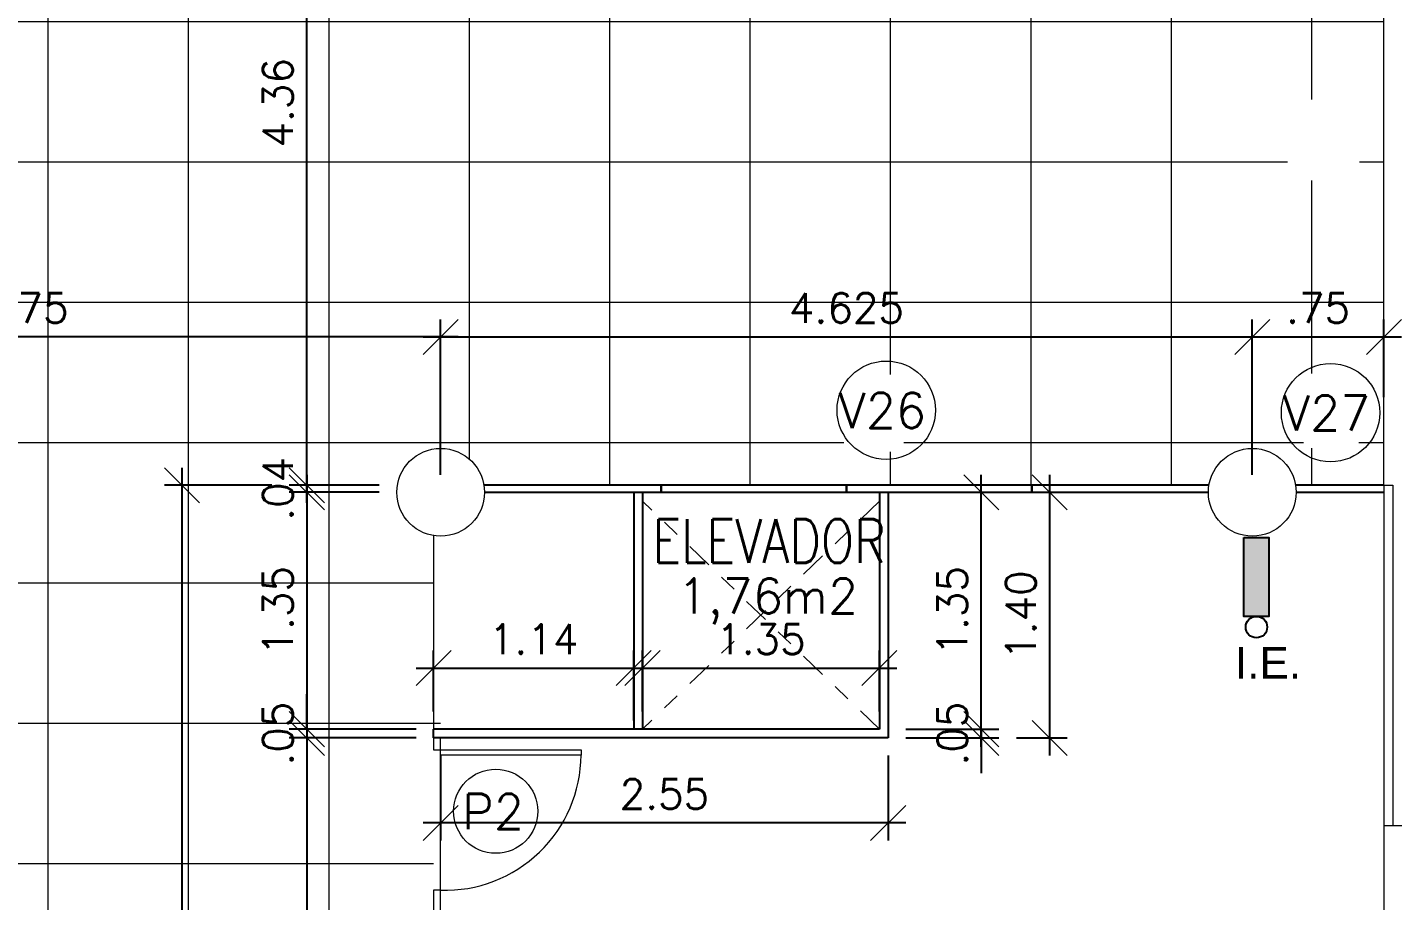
# Model space of a CAD drawing. Header units: millimetres. Extents: x 521 to 1055, y 261 to 520.
# Drawn here: x 593.54 to 601.32, y 482.99 to 487.97 of the extents above; entities that cross this region are included whole.
import ezdxf
from ezdxf.enums import TextEntityAlignment as Align

# ---------------------------------------------------------------- set-up
doc = ezdxf.new("R2010")
doc.units = ezdxf.units.MM
doc.linetypes.add('CONTINU', pattern=[0])
doc.linetypes.add('DASHDOT', pattern=[1, 0.5, -0.25, 0, -0.25])
doc.layers.add('0.1', color=8, linetype='Continuous', lineweight=13)
doc.layers.add('ppci', color=8, linetype='Continuous')
doc.styles.add('ROMANS', font='romans')
doc.styles.get("Standard").update_dxf_attribs({"font": 'romans.shx'})
doc.styles.add('STYLE1', font='sanss___.ttf')
doc.dimstyles.new('Fares Eng - 50', dxfattribs={"dimscale": 2, "dimtxt": 0.085, "dimasz": 0.1, "dimexe": 0.05, "dimexo": 0.05, "dimgap": 0.04, "dimtad": 1, "dimzin": 4, "dimdsep": 46, "dimtxsty": 'ROMANS', "dimblk1": 'OBLIQUE', "dimblk2": 'OBLIQUE', "dimsah": 1, "dimcen": 0.05, "dimdle": 0.05, "dimclrd": 8, "dimclre": 8, "dimclrt": 8, "dimaunit": 1, "dimadec": 0, "dimazin": 0, "dimtfac": 1, "dimtix": 1, "dimtmove": 2, "dimatfit": 0, "dimldrblk": 'OPEN90', "dimfxl": 1, "dimtolj": 1, "dimtzin": 0, "dimarcsym": 0})
pattern_1 = [(0, (-0.73825, 0), (0, 0.8), []), (90, (-0.73825, 0), (-0.8, 5e-17), [])]

# ---------------------------------------------------------------- blocks, each defined once
blk = doc.blocks.new('_OBLIQUE')
at = {"color": 0, "linetype": 'ByBlock'}
blk.add_line((-0.5, -0.5), (0.5, 0.5), dxfattribs=at)
blk = doc.blocks.new('*D2799')
at = {"layer": '0.1', "color": 8, "linetype": 'CONTINU', "lineweight": -2, "transparency": 16777216}
for p, q in [((595.8983, 485.4169), (595.8983, 486.3027)), ((600.5233, 485.4169), (600.5233, 486.3027)), ((595.7983, 486.2027), (600.6233, 486.2027))]:
    blk.add_line(p, q, dxfattribs=at)
at = {"layer": 'DEFPOINTS', "color": 0, "linetype": 'CONTINU', "lineweight": -2, "transparency": 16777216}
for p in [(600.5233, 486.2027), (595.8983, 485.3169), (600.5233, 485.3169)]:
    blk.add_point(p, dxfattribs=at)
at = {"layer": '0.1', "color": 8, "linetype": 'CONTINU', "lineweight": -2, "transparency": 16777216, "xscale": 0.2, "yscale": 0.2, "zscale": 0.2, "rotation": 180}
blk.add_blockref('_OBLIQUE', (595.8983, 486.2027), dxfattribs=at)
at = {"layer": '0.1', "color": 8, "linetype": 'CONTINU', "lineweight": -2, "transparency": 16777216, "xscale": 0.2, "yscale": 0.2, "zscale": 0.2}
blk.add_blockref('_OBLIQUE', (600.5233, 486.2027), dxfattribs=at)
at = {"layer": '0.1', "color": 8, "linetype": 'CONTINU', "transparency": 16777216, "insert": (598.2108, 486.3677), "char_height": 0.17, "attachment_point": 5, "style": 'ROMANS'}
blk.add_mtext('\\A1;4.625', dxfattribs=at)
blk = doc.blocks.new('_Open90')
at = {"color": 0, "linetype": 'ByBlock', "lineweight": -2}
for p, q in [((-0.5, 0.5), (0, 0)), ((0, 0), (-1, 0)), ((0, 0), (-0.5, -0.5))]:
    blk.add_line(p, q, dxfattribs=at)
blk = doc.blocks.new('*D2800')
at = {"layer": '0.1', "color": 8, "linetype": 'CONTINU', "lineweight": -2, "transparency": 16777216}
for p, q in [((591.1483, 485.4169), (591.1483, 486.3027)), ((595.8983, 485.4169), (595.8983, 486.3027)), ((595.9983, 486.2027), (591.0483, 486.2027))]:
    blk.add_line(p, q, dxfattribs=at)
at = {"layer": 'DEFPOINTS', "color": 0, "linetype": 'CONTINU', "lineweight": -2, "transparency": 16777216}
for p in [(591.1483, 486.2027), (591.1483, 485.3169), (595.8983, 485.3169)]:
    blk.add_point(p, dxfattribs=at)
at = {"layer": '0.1', "color": 8, "linetype": 'CONTINU', "lineweight": -2, "transparency": 16777216, "xscale": 0.2, "yscale": 0.2, "zscale": 0.2, "rotation": 180}
blk.add_blockref('_OBLIQUE', (591.1483, 486.2027), dxfattribs=at)
at = {"layer": '0.1', "color": 8, "linetype": 'CONTINU', "lineweight": -2, "transparency": 16777216, "xscale": 0.2, "yscale": 0.2, "zscale": 0.2}
blk.add_blockref('_OBLIQUE', (595.8983, 486.2027), dxfattribs=at)
at = {"layer": '0.1', "color": 8, "linetype": 'CONTINU', "transparency": 16777216, "insert": (593.5233, 486.3677), "char_height": 0.17, "attachment_point": 5, "style": 'ROMANS'}
blk.add_mtext('\\A1;4.75', dxfattribs=at)
blk = doc.blocks.new('*D2803')
at = {"layer": '0.1', "color": 8, "linetype": 'CONTINU', "lineweight": -2, "transparency": 16777216}
for p, q in [((600.5233, 485.8598), (600.5233, 486.3027)), ((601.2733, 485.8598), (601.2733, 486.3027)), ((600.4233, 486.2027), (601.3733, 486.2027))]:
    blk.add_line(p, q, dxfattribs=at)
at = {"layer": 'DEFPOINTS', "color": 0, "linetype": 'CONTINU', "lineweight": -2, "transparency": 16777216}
for p in [(601.2733, 486.2027), (600.5233, 485.7598), (601.2733, 485.7598)]:
    blk.add_point(p, dxfattribs=at)
at = {"layer": '0.1', "color": 8, "linetype": 'CONTINU', "lineweight": -2, "transparency": 16777216, "xscale": 0.2, "yscale": 0.2, "zscale": 0.2, "rotation": 180}
blk.add_blockref('_OBLIQUE', (600.5233, 486.2027), dxfattribs=at)
at = {"layer": '0.1', "color": 8, "linetype": 'CONTINU', "lineweight": -2, "transparency": 16777216, "xscale": 0.2, "yscale": 0.2, "zscale": 0.2}
blk.add_blockref('_OBLIQUE', (601.2733, 486.2027), dxfattribs=at)
at = {"layer": '0.1', "color": 8, "linetype": 'CONTINU', "transparency": 16777216, "insert": (600.8983, 486.3677), "char_height": 0.17, "attachment_point": 5, "style": 'ROMANS'}
blk.add_mtext('\\A1;.75', dxfattribs=at)
blk = doc.blocks.new('*D2897')
at = {"layer": '0.1', "color": 8, "linetype": 'CONTINU', "lineweight": -2, "transparency": 16777216}
for p, q in [((595.1358, 485.4169), (595.1358, 483.8669)), ((595.5483, 485.3169), (595.0358, 485.3169)), ((595.5483, 483.9669), (595.0358, 483.9669))]:
    blk.add_line(p, q, dxfattribs=at)
at = {"layer": 'DEFPOINTS', "color": 0, "linetype": 'CONTINU', "lineweight": -2, "transparency": 16777216}
for p in [(595.6483, 485.3169), (595.1358, 483.9669), (595.6483, 483.9669)]:
    blk.add_point(p, dxfattribs=at)
at = {"layer": '0.1', "color": 8, "linetype": 'CONTINU', "lineweight": -2, "transparency": 16777216, "xscale": 0.2, "yscale": 0.2, "zscale": 0.2}
for p, rotation in [((595.1358, 485.3169), 90), ((595.1358, 483.9669), 270)]:
    blk.add_blockref('_OBLIQUE', p, dxfattribs=dict(at, rotation=rotation))
at = {"layer": '0.1', "color": 8, "linetype": 'CONTINU', "transparency": 16777216, "insert": (594.9708, 484.6419), "char_height": 0.17, "attachment_point": 5, "rotation": 90, "style": 'ROMANS'}
blk.add_mtext('\\A1;1.35', dxfattribs=at)
blk = doc.blocks.new('*D2611')
at = {"layer": '0.1', "color": 8, "linetype": 'CONTINU', "lineweight": -2, "transparency": 16777216}
for p, q in [((595.1358, 485.3569), (595.1358, 485.5569)), ((595.5483, 485.3569), (595.0358, 485.3569)), ((595.1358, 485.3169), (595.1358, 485.3569)), ((595.5483, 485.3169), (595.0358, 485.3169)), ((595.1358, 485.3169), (595.1358, 485.1169))]:
    blk.add_line(p, q, dxfattribs=at)
at = {"layer": 'DEFPOINTS', "color": 0, "linetype": 'CONTINU', "lineweight": -2, "transparency": 16777216}
for p in [(595.1358, 485.3569), (595.6483, 485.3569), (595.6483, 485.3169)]:
    blk.add_point(p, dxfattribs=at)
at = {"layer": '0.1', "color": 8, "linetype": 'CONTINU', "lineweight": -2, "transparency": 16777216, "xscale": 0.2, "yscale": 0.2, "zscale": 0.2}
for p, rotation in [((595.1358, 485.3569), 270), ((595.1358, 485.3169), 90)]:
    blk.add_blockref('_OBLIQUE', p, dxfattribs=dict(at, rotation=rotation))
at = {"layer": '0.1', "color": 8, "linetype": 'CONTINU', "transparency": 16777216, "insert": (594.9708, 485.3369), "char_height": 0.17, "attachment_point": 5, "rotation": 90, "style": 'ROMANS'}
blk.add_mtext('\\A1;.04', dxfattribs=at)
blk = doc.blocks.new('*D2898')
at = {"layer": '0.1', "color": 8, "linetype": 'CONTINU', "lineweight": -2, "transparency": 16777216}
for p, q in [((595.1358, 485.2569), (595.1358, 489.8169)), ((595.5483, 489.7169), (595.0358, 489.7169)), ((595.5483, 485.3569), (595.0358, 485.3569))]:
    blk.add_line(p, q, dxfattribs=at)
at = {"layer": 'DEFPOINTS', "color": 0, "linetype": 'CONTINU', "lineweight": -2, "transparency": 16777216}
for p in [(595.1358, 489.7169), (595.6483, 489.7169), (595.6483, 485.3569)]:
    blk.add_point(p, dxfattribs=at)
at = {"layer": '0.1', "color": 8, "linetype": 'CONTINU', "lineweight": -2, "transparency": 16777216, "xscale": 0.2, "yscale": 0.2, "zscale": 0.2}
for p, rotation in [((595.1358, 489.7169), 90), ((595.1358, 485.3569), 270)]:
    blk.add_blockref('_OBLIQUE', p, dxfattribs=dict(at, rotation=rotation))
at = {"layer": '0.1', "color": 8, "linetype": 'CONTINU', "transparency": 16777216, "insert": (594.9708, 487.5369), "char_height": 0.17, "attachment_point": 5, "rotation": 90, "style": 'ROMANS'}
blk.add_mtext('\\A1;4.36', dxfattribs=at)
blk = doc.blocks.new('*D2899')
at = {"layer": '0.1', "color": 8, "linetype": 'CONTINU', "lineweight": -2, "transparency": 16777216}
for p, q in [((595.1358, 483.9669), (595.1358, 484.1669)), ((595.7583, 483.9669), (595.0358, 483.9669)), ((595.1358, 483.9669), (595.1358, 483.9169)), ((595.7583, 483.9169), (595.0358, 483.9169)), ((595.1358, 483.9169), (595.1358, 483.7169))]:
    blk.add_line(p, q, dxfattribs=at)
at = {"layer": 'DEFPOINTS', "color": 0, "linetype": 'CONTINU', "lineweight": -2, "transparency": 16777216}
for p in [(595.8583, 483.9669), (595.1358, 483.9169), (595.8583, 483.9169)]:
    blk.add_point(p, dxfattribs=at)
at = {"layer": '0.1', "color": 8, "linetype": 'CONTINU', "lineweight": -2, "transparency": 16777216, "xscale": 0.2, "yscale": 0.2, "zscale": 0.2}
for p, rotation in [((595.1358, 483.9669), 270), ((595.1358, 483.9169), 90)]:
    blk.add_blockref('_OBLIQUE', p, dxfattribs=dict(at, rotation=rotation))
at = {"layer": '0.1', "color": 8, "linetype": 'CONTINU', "transparency": 16777216, "insert": (594.9708, 483.9419), "char_height": 0.17, "attachment_point": 5, "rotation": 90, "style": 'ROMANS'}
blk.add_mtext('\\A1;.05', dxfattribs=at)
blk = doc.blocks.new('*D2612')
at = {"layer": '0.1', "color": 8, "linetype": 'CONTINU', "lineweight": -2, "transparency": 16777216}
for p, q in [((595.1358, 484.0169), (595.1358, 473.2419)), ((595.7583, 483.9169), (595.0358, 483.9169)), ((595.5495, 473.3419), (595.0358, 473.3419))]:
    blk.add_line(p, q, dxfattribs=at)
at = {"layer": 'DEFPOINTS', "color": 0, "linetype": 'CONTINU', "lineweight": -2, "transparency": 16777216}
for p in [(595.8583, 483.9169), (595.1358, 473.3419), (595.6495, 473.3419)]:
    blk.add_point(p, dxfattribs=at)
at = {"layer": '0.1', "color": 8, "linetype": 'CONTINU', "lineweight": -2, "transparency": 16777216, "xscale": 0.2, "yscale": 0.2, "zscale": 0.2}
for p, rotation in [((595.1358, 483.9169), 90), ((595.1358, 473.3419), 270)]:
    blk.add_blockref('_OBLIQUE', p, dxfattribs=dict(at, rotation=rotation))
at = {"layer": '0.1', "color": 8, "linetype": 'CONTINU', "transparency": 16777216, "insert": (594.9708, 478.6294), "char_height": 0.17, "attachment_point": 5, "rotation": 90, "style": 'ROMANS'}
blk.add_mtext('\\A1;10.58', dxfattribs=at)
blk = doc.blocks.new('*D2901')
at = {"layer": '0.1', "color": 8, "linetype": 'CONTINU', "lineweight": -2, "transparency": 16777216}
for p, q in [((594.4238, 485.4569), (594.4238, 467.1169)), ((594.9358, 485.3569), (594.3238, 485.3569)), ((594.9358, 467.2169), (594.3238, 467.2169))]:
    blk.add_line(p, q, dxfattribs=at)
at = {"layer": 'DEFPOINTS', "color": 0, "linetype": 'CONTINU', "lineweight": -2, "transparency": 16777216}
for p in [(595.0358, 485.3569), (594.4238, 467.2169), (595.0358, 467.2169)]:
    blk.add_point(p, dxfattribs=at)
at = {"layer": '0.1', "color": 8, "linetype": 'CONTINU', "lineweight": -2, "transparency": 16777216, "xscale": 0.2, "yscale": 0.2, "zscale": 0.2}
for p, rotation in [((594.4238, 485.3569), 90), ((594.4238, 467.2169), 270)]:
    blk.add_blockref('_OBLIQUE', p, dxfattribs=dict(at, rotation=rotation))
at = {"layer": '0.1', "color": 8, "linetype": 'CONTINU', "transparency": 16777216, "insert": (594.2588, 476.2869), "char_height": 0.17, "attachment_point": 5, "rotation": 90, "style": 'ROMANS'}
blk.add_mtext('\\A1;18.14', dxfattribs=at)
blk = doc.blocks.new('ÁREA')
for p in [(0.00005, 0.003762), (0, 0)]:
    blk.add_attdef('COMPARTIMENTO', text='', height=0.0025).set_placement(p, align=Align.CENTER)
at = {"color": 1}
for p in [(-0.00005, -0.003762), (-0.000099, -0.007523)]:
    blk.add_attdef('ÁREA', text='', height=0.002, dxfattribs=at).set_placement(p, align=Align.CENTER)
blk = doc.blocks.new('*D3411')
at = {"layer": '0.1', "color": 8, "linetype": 'CONTINU', "lineweight": -2, "transparency": 16777216}
for p, q in [((595.8583, 484.0669), (595.8583, 484.4151)), ((596.9983, 484.0169), (596.9983, 484.4151)), ((595.7583, 484.3151), (597.0983, 484.3151))]:
    blk.add_line(p, q, dxfattribs=at)
at = {"layer": 'DEFPOINTS', "color": 0, "linetype": 'CONTINU', "lineweight": -2, "transparency": 16777216}
for p in [(596.9983, 484.3151), (595.8583, 483.9669), (596.9983, 483.9169)]:
    blk.add_point(p, dxfattribs=at)
at = {"layer": '0.1', "color": 8, "linetype": 'CONTINU', "lineweight": -2, "transparency": 16777216, "xscale": 0.2, "yscale": 0.2, "zscale": 0.2, "rotation": 180}
blk.add_blockref('_OBLIQUE', (595.8583, 484.3151), dxfattribs=at)
at = {"layer": '0.1', "color": 8, "linetype": 'CONTINU', "lineweight": -2, "transparency": 16777216, "xscale": 0.2, "yscale": 0.2, "zscale": 0.2}
blk.add_blockref('_OBLIQUE', (596.9983, 484.3151), dxfattribs=at)
at = {"layer": '0.1', "color": 8, "linetype": 'CONTINU', "lineweight": -2, "transparency": 16777216, "insert": (596.4283, 484.4801), "char_height": 0.17, "attachment_point": 5, "style": 'ROMANS'}
blk.add_mtext('\\A1;1.14', dxfattribs=at)
blk = doc.blocks.new('*D3412')
at = {"layer": '0.1', "color": 8, "linetype": 'CONTINU', "lineweight": -2, "transparency": 16777216}
for p, q in [((595.8983, 483.8169), (595.8983, 483.3325)), ((598.4483, 483.8169), (598.4483, 483.3325)), ((598.5483, 483.4325), (595.7983, 483.4325))]:
    blk.add_line(p, q, dxfattribs=at)
at = {"layer": 'DEFPOINTS', "color": 0, "linetype": 'CONTINU', "lineweight": -2, "transparency": 16777216}
for p in [(595.8983, 483.9169), (598.4483, 483.9169), (595.8983, 483.4325)]:
    blk.add_point(p, dxfattribs=at)
at = {"layer": '0.1', "color": 8, "linetype": 'CONTINU', "lineweight": -2, "transparency": 16777216, "xscale": 0.2, "yscale": 0.2, "zscale": 0.2, "rotation": 180}
blk.add_blockref('_OBLIQUE', (595.8983, 483.4325), dxfattribs=at)
at = {"layer": '0.1', "color": 8, "linetype": 'CONTINU', "lineweight": -2, "transparency": 16777216, "xscale": 0.2, "yscale": 0.2, "zscale": 0.2}
blk.add_blockref('_OBLIQUE', (598.4483, 483.4325), dxfattribs=at)
at = {"layer": '0.1', "color": 8, "linetype": 'CONTINU', "lineweight": -2, "transparency": 16777216, "insert": (597.1733, 483.5975), "char_height": 0.17, "attachment_point": 5, "style": 'ROMANS'}
blk.add_mtext('\\A1;2.55', dxfattribs=at)
blk = doc.blocks.new('*D3413')
at = {"layer": '0.1', "color": 8, "linetype": 'CONTINU', "lineweight": -2, "transparency": 16777216}
for p, q in [((597.0483, 484.0669), (597.0483, 484.4151)), ((598.3983, 484.0669), (598.3983, 484.4151)), ((596.9483, 484.3151), (598.4983, 484.3151))]:
    blk.add_line(p, q, dxfattribs=at)
at = {"layer": 'DEFPOINTS', "color": 0, "linetype": 'CONTINU', "lineweight": -2, "transparency": 16777216}
for p in [(598.3983, 484.3151), (597.0483, 483.9669), (598.3983, 483.9669)]:
    blk.add_point(p, dxfattribs=at)
at = {"layer": '0.1', "color": 8, "linetype": 'CONTINU', "lineweight": -2, "transparency": 16777216, "xscale": 0.2, "yscale": 0.2, "zscale": 0.2, "rotation": 180}
blk.add_blockref('_OBLIQUE', (597.0483, 484.3151), dxfattribs=at)
at = {"layer": '0.1', "color": 8, "linetype": 'CONTINU', "lineweight": -2, "transparency": 16777216, "xscale": 0.2, "yscale": 0.2, "zscale": 0.2}
blk.add_blockref('_OBLIQUE', (598.3983, 484.3151), dxfattribs=at)
at = {"layer": '0.1', "color": 8, "linetype": 'CONTINU', "lineweight": -2, "transparency": 16777216, "insert": (597.7233, 484.4801), "char_height": 0.17, "attachment_point": 5, "style": 'ROMANS'}
blk.add_mtext('\\A1;1.35', dxfattribs=at)
blk = doc.blocks.new('*D3414')
at = {"layer": '0.1', "color": 8, "linetype": 'CONTINU', "lineweight": -2, "transparency": 16777216}
for p, q in [((598.979, 483.9669), (598.979, 484.1669)), ((598.5483, 483.9669), (599.079, 483.9669)), ((598.979, 483.9669), (598.979, 483.9169)), ((598.5483, 483.9169), (599.079, 483.9169)), ((598.979, 483.9169), (598.979, 483.7169))]:
    blk.add_line(p, q, dxfattribs=at)
at = {"layer": 'DEFPOINTS', "color": 0, "linetype": 'CONTINU', "lineweight": -2, "transparency": 16777216}
for p in [(598.4483, 483.9669), (598.4483, 483.9169), (598.979, 483.9169)]:
    blk.add_point(p, dxfattribs=at)
at = {"layer": '0.1', "color": 8, "linetype": 'CONTINU', "lineweight": -2, "transparency": 16777216, "xscale": 0.2, "yscale": 0.2, "zscale": 0.2}
for p, rotation in [((598.979, 483.9669), 270), ((598.979, 483.9169), 90)]:
    blk.add_blockref('_OBLIQUE', p, dxfattribs=dict(at, rotation=rotation))
at = {"layer": '0.1', "color": 8, "linetype": 'CONTINU', "lineweight": -2, "transparency": 16777216, "insert": (598.814, 483.9419), "char_height": 0.17, "attachment_point": 5, "rotation": 90, "style": 'ROMANS'}
blk.add_mtext('\\A1;.05', dxfattribs=at)
blk = doc.blocks.new('*D3415')
at = {"layer": '0.1', "color": 8, "linetype": 'CONTINU', "lineweight": -2, "transparency": 16777216}
for p, q in [((598.979, 483.8669), (598.979, 485.4169)), ((598.5483, 485.3169), (599.079, 485.3169)), ((598.5483, 483.9669), (599.079, 483.9669))]:
    blk.add_line(p, q, dxfattribs=at)
at = {"layer": 'DEFPOINTS', "color": 0, "linetype": 'CONTINU', "lineweight": -2, "transparency": 16777216}
for p in [(598.4483, 485.3169), (598.979, 485.3169), (598.4483, 483.9669)]:
    blk.add_point(p, dxfattribs=at)
at = {"layer": '0.1', "color": 8, "linetype": 'CONTINU', "lineweight": -2, "transparency": 16777216, "xscale": 0.2, "yscale": 0.2, "zscale": 0.2}
for p, rotation in [((598.979, 485.3169), 90), ((598.979, 483.9669), 270)]:
    blk.add_blockref('_OBLIQUE', p, dxfattribs=dict(at, rotation=rotation))
at = {"layer": '0.1', "color": 8, "linetype": 'CONTINU', "lineweight": -2, "transparency": 16777216, "insert": (598.814, 484.6419), "char_height": 0.17, "attachment_point": 5, "rotation": 90, "style": 'ROMANS'}
blk.add_mtext('\\A1;1.35', dxfattribs=at)
blk = doc.blocks.new('*D3416')
at = {"layer": '0.1', "color": 8, "linetype": 'CONTINU', "lineweight": -2, "transparency": 16777216}
for p, q in [((599.3689, 483.8169), (599.3689, 485.4169)), ((599.179, 485.3169), (599.4689, 485.3169)), ((599.179, 483.9169), (599.4689, 483.9169))]:
    blk.add_line(p, q, dxfattribs=at)
at = {"layer": 'DEFPOINTS', "color": 0, "linetype": 'CONTINU', "lineweight": -2, "transparency": 16777216}
for p in [(599.079, 485.3169), (599.3689, 485.3169), (599.079, 483.9169)]:
    blk.add_point(p, dxfattribs=at)
at = {"layer": '0.1', "color": 8, "linetype": 'CONTINU', "lineweight": -2, "transparency": 16777216, "xscale": 0.2, "yscale": 0.2, "zscale": 0.2}
for p, rotation in [((599.3689, 485.3169), 90), ((599.3689, 483.9169), 270)]:
    blk.add_blockref('_OBLIQUE', p, dxfattribs=dict(at, rotation=rotation))
at = {"layer": '0.1', "color": 8, "linetype": 'CONTINU', "lineweight": -2, "transparency": 16777216, "insert": (599.2039, 484.6169), "char_height": 0.17, "attachment_point": 5, "rotation": 90, "style": 'ROMANS'}
blk.add_mtext('\\A1;1.40', dxfattribs=at)

msp = doc.modelspace()

# ---------------------------------------------------------------- hatches: boundary and pattern name
at = {"layer": '0.1', "linetype": 'CONTINU'}
h = msp.add_hatch(dxfattribs=at)
h.set_pattern_fill('_USER', color=8, scale=0.8, style=0, double=1, pattern_type=0)
h.set_pattern_definition(pattern_1)
h.paths.add_polyline_path([(585.52327, 489.71692), (585.52327, 490.11692), (585.52327, 495.70918), (580.07327, 495.70918), (580.07327, 490.11692), (580.07327, 489.71692), (579.82327, 489.71692), (578.6941, 489.71692), (578.5941, 489.71692), (578.42986, 489.71692), (578.42986, 486.71692), (585.32327, 486.71692), (585.32327, 484.64768), (585.52327, 484.64768)])
h.paths.add_polyline_path([(585.07327, 487.04192, -1), (584.72327, 487.04192, -1)], flags=16)
h.paths.add_polyline_path([(580.07327, 487.04192, -1), (579.72327, 487.04192, -1)], flags=16)
h.paths.add_polyline_path([(597.11647, 489.71692), (594.87327, 489.71692), (594.77327, 489.71692), (593.57327, 489.71692), (593.47327, 489.71692), (592.27327, 489.71692), (592.17327, 489.71692), (590.97327, 489.71692), (590.87327, 489.71692), (589.67327, 489.71692), (589.57327, 489.71692), (588.37327, 489.71692), (588.27327, 489.71692), (587.07327, 489.71692), (586.97327, 489.71692), (585.77327, 489.71692), (585.52327, 489.71692), (585.52327, 484.64768), (595.89827, 484.64768), (595.89827, 484.79692), (595.85827, 484.79692), (595.85827, 485.07014, -0.3678942), (595.64827, 485.31692, -0.9227177), (596.14505, 485.35692), (597.11647, 485.35692)])
h.paths.add_polyline_path([(586.77327, 485.31692, -1), (586.27327, 485.31692, -1)], flags=16)
h.paths.add_polyline_path([(590.17403, 489.32695, -1), (590.65331, 489.32695, -1)], flags=16)
h.paths.add_polyline_path([(591.39827, 485.31692, -1), (590.89827, 485.31692, -1)], flags=16)
h.paths.add_polyline_path([(579.69351, 489.21367), (580.20303, 489.21367), (580.20303, 488.91367), (579.69351, 488.91367)], flags=24)
h.paths.add_polyline_path([(582.44351, 489.21367), (583.15303, 489.21367), (583.15303, 488.91367), (582.44351, 488.91367)], flags=24)
h.paths.add_polyline_path([(584.91067, 489.21367), (585.4202, 489.21367), (585.4202, 488.91367), (584.91067, 488.91367)], flags=24)
h.paths.add_polyline_path([(580.39523, 487.86216), (580.39523, 488.57168), (580.69523, 488.57168), (580.69523, 487.86216)], flags=24)
h.paths.add_polyline_path([(581.00951, 495.28121), (581.00951, 496.15264), (581.30951, 496.15264), (581.30951, 495.28121)], flags=9)
h.paths.add_polyline_path([(584.14531, 493.28716), (584.14531, 493.99668), (584.44531, 493.99668), (584.44531, 493.28716)], flags=24)
h.paths.add_polyline_path([(584.14531, 489.58716), (584.14531, 490.09668), (584.44531, 490.09668), (584.44531, 489.58716)], flags=24)
h.paths.add_polyline_path([(584.14531, 487.16216), (584.14531, 487.87168), (584.44531, 487.87168), (584.44531, 487.16216)], flags=24)
h.paths.add_polyline_path([(587.96851, 489.21367), (588.67803, 489.21367), (588.67803, 488.91367), (587.96851, 488.91367)], flags=24)
h.paths.add_polyline_path([(590.64351, 489.21367), (591.15303, 489.21367), (591.15303, 488.91367), (590.64351, 488.91367)], flags=24)
h.paths.add_polyline_path([(592.49351, 489.21367), (593.20303, 489.21367), (593.20303, 488.91367), (592.49351, 488.91367)], flags=24)
h.paths.add_polyline_path([(594.54351, 489.21367), (595.05303, 489.21367), (595.05303, 488.91367), (594.54351, 488.91367)], flags=24)
h.paths.add_polyline_path([(593.16851, 486.55269), (593.87803, 486.55269), (593.87803, 486.25269), (593.16851, 486.25269)], flags=24)
h.paths.add_polyline_path([(588.38577, 486.55269), (589.28577, 486.55269), (589.28577, 486.25269), (588.38577, 486.25269)], flags=24)
h.paths.add_polyline_path([(585.68279, 486.55269), (586.36375, 486.55269), (586.36375, 486.25269), (585.68279, 486.25269)], flags=24)
h.paths.add_polyline_path([(592.96256, 488.53483), (593.83398, 488.53483), (593.83398, 488.23483), (592.96256, 488.23483)], flags=24)
h.paths.add_polyline_path([(594.78576, 485.0774), (594.78576, 485.59645), (595.08576, 485.59645), (595.08576, 485.0774)], flags=24)
h.paths.add_polyline_path([(594.78576, 487.18216), (594.78576, 487.89168), (595.08576, 487.89168), (595.08576, 487.18216)], flags=24)
h.paths.add_polyline_path([(586.01075, 481.9411), (586.01075, 486.05539), (585.55361, 486.05539), (585.55361, 481.9411)], flags=9)
h.paths.add_polyline_path([(590.19211, 489.17544), (590.58735, 489.17544), (590.58735, 489.47544), (590.19211, 489.47544)], flags=24)
h = msp.add_hatch(dxfattribs=at)
h.set_pattern_fill('_USER', color=8, scale=0.8, style=0, double=1, pattern_type=0)
h.set_pattern_definition(pattern_1)
h.paths.add_polyline_path([(601.27327, 489.71692), (600.07327, 489.71692), (599.97327, 489.71692), (597.11647, 489.71692), (597.11647, 485.35692), (597.15452, 485.35692), (598.21077, 485.35692), (599.26702, 485.35692), (600.27649, 485.35692, -0.8509629), (600.77005, 485.35692), (601.27327, 485.35692)])
h.paths.add_polyline_path([(598.60598, 485.76796, -1), (598.12669, 485.76796, -1)], flags=16)
h.paths.add_polyline_path([(600.68869, 487.32467, -1), (601.16798, 487.32467, -1)], flags=16)
h.paths.add_polyline_path([(601.21273, 485.78118, -1), (600.73344, 485.78118, -1)], flags=16)
h.paths.add_polyline_path([(600.30914, 489.32695, -1), (600.78843, 489.32695, -1)], flags=16)
h.paths.add_polyline_path([(597.18148, 489.32695, -1), (597.66077, 489.32695, -1)], flags=16)
h.paths.add_polyline_path([(597.69827, 489.21367), (598.39827, 489.21367), (598.39827, 488.91367), (597.69827, 488.91367)], flags=24)
h.paths.add_polyline_path([(597.76077, 486.55269), (598.66077, 486.55269), (598.66077, 486.25269), (597.76077, 486.25269)], flags=24)
h.paths.add_polyline_path([(600.64351, 486.55269), (601.15303, 486.55269), (601.15303, 486.25269), (600.64351, 486.25269)], flags=24)
h.paths.add_polyline_path([(600.78846, 489.21367), (601.29798, 489.21367), (601.29798, 488.91367), (600.78846, 488.91367)], flags=9)
h.paths.add_polyline_path([(599.44348, 488.21207), (600.43872, 488.21207), (600.43872, 488.51207), (599.44348, 488.51207)], flags=24)
h.paths.add_polyline_path([(599.69195, 488.68375), (600.32528, 488.68375), (600.32528, 488.98375), (599.69195, 488.98375)], flags=24)
h.paths.add_polyline_path([(599.70148, 488.95859), (600.30624, 488.95859), (600.30624, 489.25859), (599.70148, 489.25859)], flags=24)
h.paths.add_polyline_path([(600.75152, 485.62966), (601.14676, 485.62966), (601.14676, 485.92966), (600.75152, 485.92966)], flags=24)
h.paths.add_polyline_path([(598.14478, 485.61645), (598.54002, 485.61645), (598.54002, 485.91645), (598.14478, 485.91645)], flags=24)
h.paths.add_polyline_path([(600.70677, 487.17316), (601.10201, 487.17316), (601.10201, 487.47316), (600.70677, 487.47316)], flags=24)
h.paths.add_polyline_path([(600.32723, 489.17544), (600.72247, 489.17544), (600.72247, 489.47544), (600.32723, 489.47544)], flags=24)
h.paths.add_polyline_path([(597.19956, 489.17544), (597.5948, 489.17544), (597.5948, 489.47544), (597.19956, 489.47544)], flags=24)
h = msp.add_hatch(dxfattribs=at)
h.set_pattern_fill('_USER', color=8, scale=0.8, style=0, double=1, pattern_type=0)
h.set_pattern_definition(pattern_1)
h.paths.add_polyline_path([(595.85827, 480.63692), (595.85827, 481.75692), (595.85827, 482.87692), (595.85827, 483.99692), (595.89827, 483.99692), (595.89827, 484.64768), (585.52327, 484.64768), (585.52327, 476.10852), (595.36034, 476.10852, -0.200099), (595.28938, 476.27874, -1), (595.76867, 476.27874, -0.200099), (595.6977, 476.10852), (595.85827, 476.10852), (595.85827, 476.87692), (595.85827, 477.99692), (595.85827, 479.07014, -0.3678942), (595.64827, 479.31692, -0.3678942), (595.85827, 479.5637)])
h.paths.add_polyline_path([(591.39827, 479.31692, -1), (590.89827, 479.31692, -1)], flags=16)
h.paths.add_polyline_path([(586.77327, 479.31692, -1), (586.27327, 479.31692, -1)], flags=16)
h.paths.add_polyline_path([(595.28938, 481.87386, -1), (595.76867, 481.87386, -1)], flags=16)
h.paths.add_polyline_path([(590.37131, 477.64469), (591.76655, 477.64469), (591.76655, 478.00183), (590.37131, 478.00183)], flags=24)
h.paths.add_polyline_path([(590.38806, 477.96776), (591.76306, 477.96776), (591.76306, 478.34276), (590.38806, 478.34276)], flags=24)
h.paths.add_polyline_path([(594.78576, 483.7374), (594.78576, 484.45645), (595.08576, 484.45645), (595.08576, 483.7374)], flags=24)
h.paths.add_polyline_path([(594.78576, 482.5974), (594.78576, 483.11645), (595.08576, 483.11645), (595.08576, 482.5974)], flags=24)
h.paths.add_polyline_path([(594.78576, 477.73466), (594.78576, 478.44418), (595.08576, 478.44418), (595.08576, 477.73466)], flags=24)
h.paths.add_polyline_path([(594.07375, 475.84645), (594.07375, 476.7274), (594.37375, 476.7274), (594.37375, 475.84645)], flags=9)
h.paths.add_polyline_path([(586.01075, 481.9411), (586.01075, 486.05539), (585.55361, 486.05539), (585.55361, 481.9411)], flags=9)
h.paths.add_polyline_path([(595.30746, 481.72235), (595.7027, 481.72235), (595.7027, 482.02235), (595.30746, 482.02235)], flags=24)
at = {"layer": 'ppci'}
msp.add_hatch(color=10, dxfattribs=at).paths.add_polyline_path([(600.47569, 484.60987), (600.61819, 484.60987), (600.61819, 485.0584), (600.47569, 485.0584)])

# ---------------------------------------------------------------- linework, layer by layer
at = {"layer": '0.1', "color": 8}
for p, q in [((601.27327, 485.35692), (601.27327, 489.71692)), ((601.27327, 485.35692), (601.27327, 483.41692)), ((601.27327, 485.35692), (601.32327, 485.35692)), ((601.32327, 485.35692), (601.32327, 483.41692)), ((595.89827, 483.04931), (595.89827, 483.84931))]:
    msp.add_line(p, q, dxfattribs=at)
at = {"layer": '0.1', "color": 8, "linetype": 'CONTINU', "lineweight": -2}
for p, q in [((596.99827, 485.31692), (596.99827, 483.96692)), ((597.04827, 485.31692), (597.04827, 483.96692)), ((598.39827, 485.31692), (598.39827, 483.96692)), ((598.44827, 485.31692), (598.44827, 483.91692)), ((598.39827, 483.96692), (595.85827, 483.96692)), ((595.85827, 483.91692), (595.85827, 483.96692)), ((598.44827, 483.91692), (595.85827, 483.91692))]:
    msp.add_line(p, q, dxfattribs=at)
at = {"layer": '0.1', "color": 8, "linetype": 'DASHDOT', "ltscale": 0.3}
for p, q in [((598.39827, 485.26692), (597.04827, 483.96692)), ((598.39827, 483.96692), (597.04827, 485.26692))]:
    msp.add_line(p, q, dxfattribs=at)
at = {"layer": '0.1', "color": 7}
for p, q in [((601.52327, 483.41692), (601.27327, 483.41692)), ((601.27327, 483.41692), (601.27327, 480.11692))]:
    msp.add_line(p, q, dxfattribs=at)
at = {"layer": '0.1', "color": 8, "linetype": 'CONTINU', "lineweight": -2}
for points in [[(596.14827, 485.31692), (597.15452, 485.31692), (597.15452, 485.35692), (596.14505, 485.35692)], [(600.27649, 485.35692), (599.26702, 485.35692), (599.26702, 485.31692), (600.27327, 485.31692)], [(601.27327, 485.35692), (600.77005, 485.35692)], [(600.77327, 485.31692), (601.27327, 485.31692)]]:
    msp.add_lwpolyline(points, dxfattribs=at)
for points in [[(598.21077, 485.31692), (598.21077, 485.35692), (597.15452, 485.35692), (597.15452, 485.31692)], [(599.26702, 485.31692), (599.26702, 485.35692), (598.21077, 485.35692), (598.21077, 485.31692)]]:
    msp.add_lwpolyline(points, close=True, dxfattribs=at)
at = {"layer": '0.1', "color": 8}
for points in [[(595.85827, 485.07014), (595.85827, 483.96692)], [(595.85827, 483.91692), (595.85827, 483.84931), (595.89827, 483.84931), (595.89827, 483.91692)]]:
    msp.add_lwpolyline(points, dxfattribs=at)
for points in [[(596.69827, 483.81931), (595.89827, 483.81931), (595.89827, 483.84931), (596.69827, 483.84931)], [(595.85827, 482.87692), (595.89827, 482.87692), (595.89827, 483.04931), (595.85827, 483.04931)]]:
    msp.add_lwpolyline(points, close=True, dxfattribs=at)
for centre, radius in [((598.43756, 485.78486), 0.28038), ((600.96913, 485.77073), 0.28038), ((596.21195, 483.49904), 0.23964)]:
    msp.add_circle(centre, radius, dxfattribs=at)
at = {"layer": '0.1', "color": 7}
for centre in [(595.89827, 485.31692), (600.52327, 485.31692)]:
    msp.add_circle(centre, 0.25, dxfattribs=at)
at = {"layer": '0.1', "color": 8}
msp.add_arc((595.92341, 483.82378), 0.77487, 268.140818, 359.669801, dxfattribs=at)
at = {"layer": 'ppci', "color": 10}
msp.add_lwpolyline([(600.47569, 485.0584), (600.61819, 485.0584), (600.61819, 484.60987), (600.47569, 484.60987)], close=True, dxfattribs=at)
msp.add_circle((600.54694, 484.54869), 0.06117, dxfattribs=at)

# ---------------------------------------------------------------- block references
at = {"layer": '0.1', "color": 8}
ref = msp.add_blockref('ÁREA', (597.76934, 484.91407), dxfattribs=dict(at, xscale=133.3333333333333, yscale=133.3333333333333, zscale=133.3333333333333))
ref.add_attrib('COMPARTIMENTO', 'ELEVADOR', dxfattribs={"layer": '0', "color": 3, "height": 0.25, "width": 0.8}).set_placement((597.76934, 484.91407), align=Align.CENTER)
ref.add_attrib('ÁREA', '1,76m2', dxfattribs={"layer": '0', "color": 1, "height": 0.2}).set_placement((597.76271, 484.62611), align=Align.CENTER)

# ---------------------------------------------------------------- texts
for s, p in [('V26', (598.16677, 485.68335)), ('V27', (600.69834, 485.66922)), ('P2', (596.02135, 483.39753))]:
    msp.add_text(s, height=0.2, dxfattribs=at).set_placement(p)
at = {"layer": 'ppci', "color": 10, "style": 'STYLE1'}
msp.add_text('I.E.', height=0.18, dxfattribs=at).set_placement((600.42434, 484.2552))

# ---------------------------------------------------------------- dimensions: what is measured, and where the dimension line sits
at = {"layer": '0.1', "color": 8, "linetype": 'CONTINU'}
for base, p1, p2, picture, middle in [((595.13576, 489.71692), (595.64827, 485.35692), (595.64827, 489.71692), '*D2898', (594.97076, 487.53692)), ((595.13576, 485.35692), (595.64827, 485.31692), (595.64827, 485.35692), '*D2611', (594.97076, 485.33692)), ((594.42375, 467.21692), (595.03576, 485.35692), (595.03576, 467.21692), '*D2901', (594.25875, 476.28692)), ((595.13576, 483.96692), (595.64827, 485.31692), (595.64827, 483.96692), '*D2897', (594.97076, 484.64192)), ((595.13576, 483.91692), (595.85827, 483.96692), (595.85827, 483.91692), '*D2899', (594.97076, 483.94192)), ((595.1357582781, 473.3419216844), (595.8582697462, 483.9169216844), (595.6495228869, 473.3419216844), '*D2612', (594.9707582781, 478.6294216844))]:
    dim = msp.add_linear_dim(base=base, p1=p1, p2=p2, angle=90, dimstyle='Fares Eng - 50', dxfattribs=at)
    dim.commit()
    dim.dimension.update_dxf_attribs({"geometry": picture, "text_midpoint": middle})
for base, p1, p2, picture, middle in [((591.14827, 486.20269), (595.89827, 485.31692), (591.14827, 485.31692), '*D2800', (593.52327, 486.36769)), ((601.27327, 486.20269), (600.52327, 485.75977), (601.27327, 485.75977), '*D2803', (600.89827, 486.36769))]:
    dim = msp.add_linear_dim(base=base, p1=p1, p2=p2, dimstyle='Fares Eng - 50', dxfattribs=at)
    dim.commit()
    dim.dimension.update_dxf_attribs({"geometry": picture, "text_midpoint": middle})
dim = msp.add_linear_dim(base=(600.52327, 486.20269), p1=(595.89827, 485.31692), p2=(600.52327, 485.31692), dimstyle='Fares Eng - 50', override={"dimdec": 3}, dxfattribs=at)
dim.commit()
dim.dimension.update_dxf_attribs({"geometry": '*D2799', "text_midpoint": (598.21077, 486.36769)})
at = {"layer": '0.1', "color": 8, "linetype": 'CONTINU', "lineweight": -2}
for base, p1, p2, picture, middle in [((598.97895, 485.31692), (598.44827, 483.96692), (598.44827, 485.31692), '*D3415', (598.81395, 484.64192)), ((599.36886, 485.31692), (599.07895, 483.91692), (599.07895, 485.31692), '*D3416', (599.20386, 484.61692)), ((598.97895, 483.91692), (598.44827, 483.96692), (598.44827, 483.91692), '*D3414', (598.81395, 483.94192))]:
    dim = msp.add_linear_dim(base=base, p1=p1, p2=p2, angle=90, dimstyle='Fares Eng - 50', dxfattribs=at)
    dim.commit()
    dim.dimension.update_dxf_attribs({"geometry": picture, "text_midpoint": middle})
for base, p1, p2, picture, middle in [((596.99827, 484.31505), (595.85827, 483.96692), (596.99827, 483.91692), '*D3411', (596.42827, 484.48005)), ((598.39827, 484.31505), (597.04827, 483.96692), (598.39827, 483.96692), '*D3413', (597.72327, 484.48005)), ((595.89827, 483.43251), (598.44827, 483.91692), (595.89827, 483.91692), '*D3412', (597.17327, 483.59751))]:
    dim = msp.add_linear_dim(base=base, p1=p1, p2=p2, dimstyle='Fares Eng - 50', dxfattribs=at)
    dim.commit()
    dim.dimension.update_dxf_attribs({"geometry": picture, "text_midpoint": middle})

doc.saveas('drawing.dxf')
